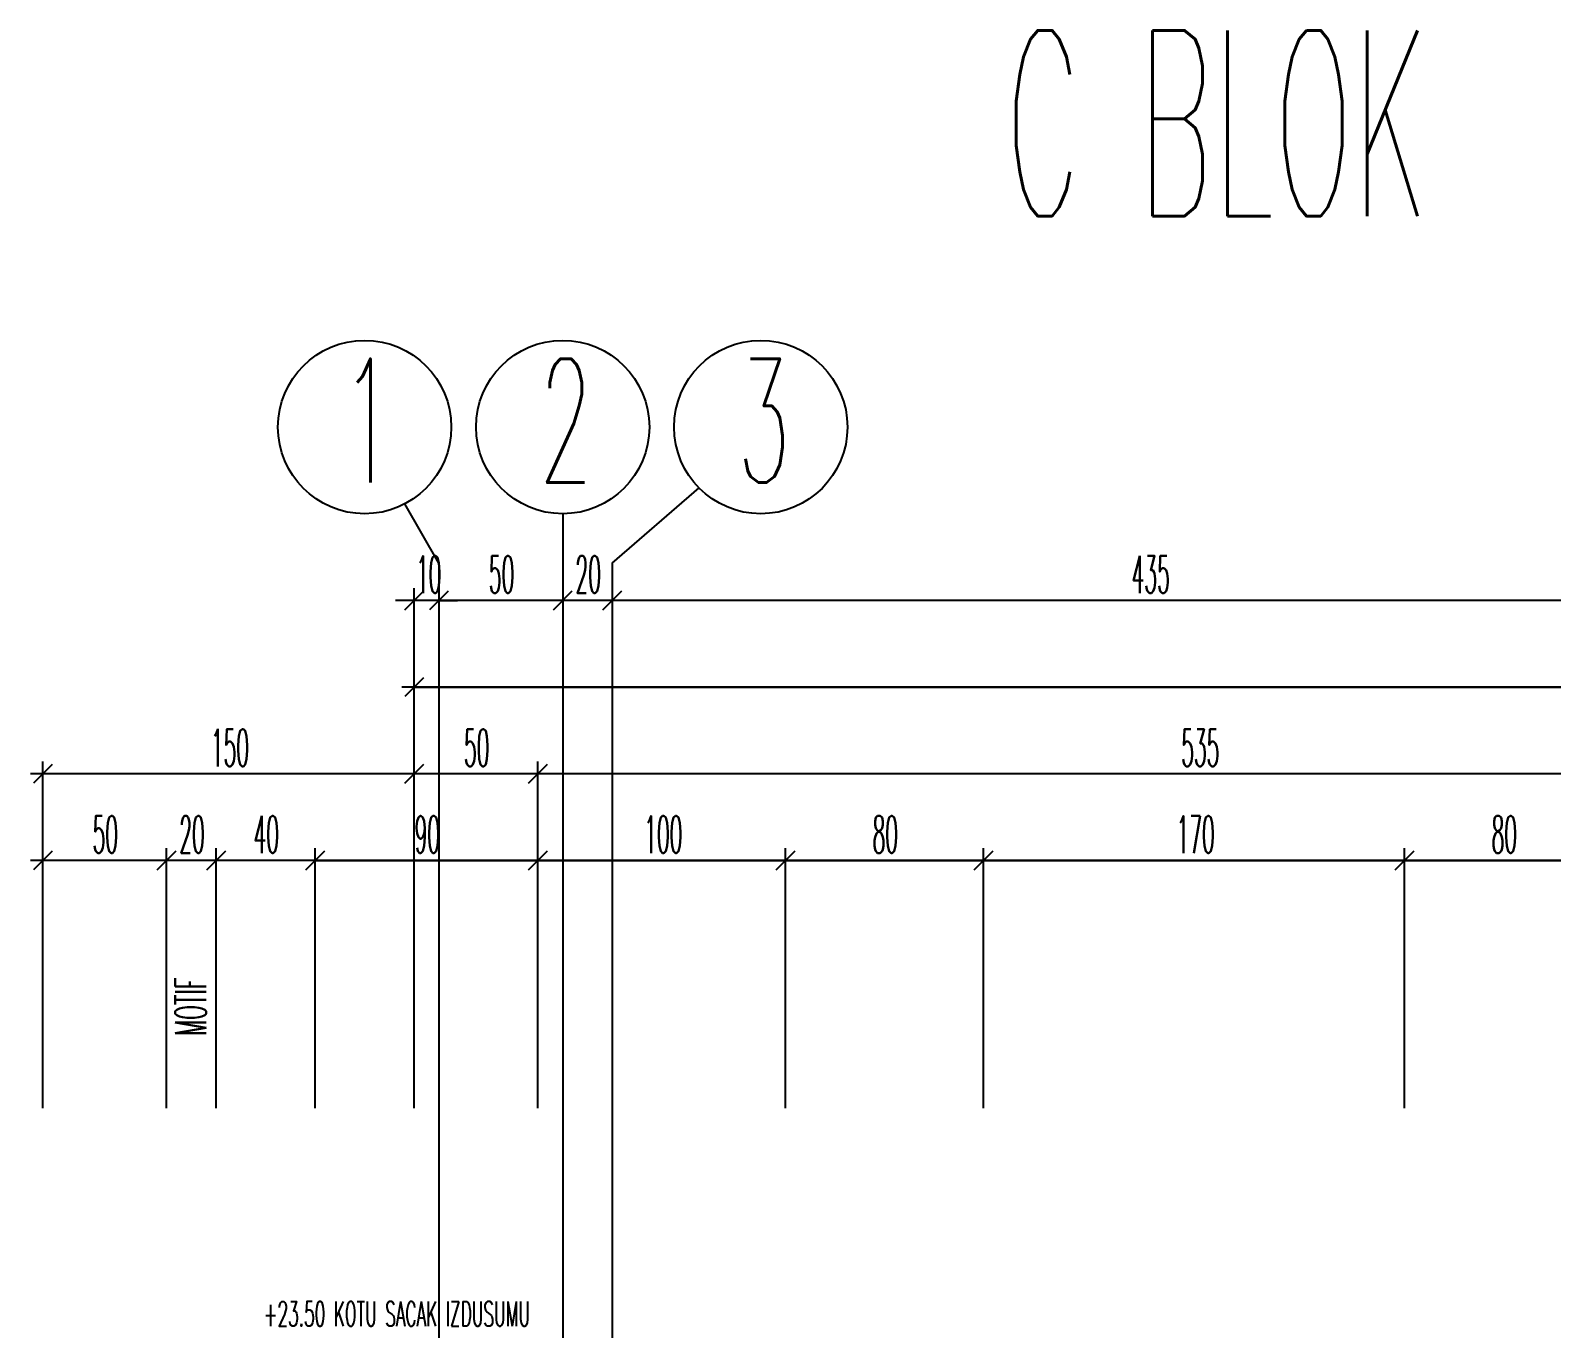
# Model space of a CAD drawing. Extents: x 78 to 306, y -397 to 18.
# Drawn here: x 276.1981 to 276.321, y -396.4174 to -396.3125 of the extents above; entities that cross this region are included whole.
import ezdxf

# ---------------------------------------------------------------- set-up
doc = ezdxf.new("R2010")
doc.units = 0
doc.header["$LTSCALE"] = 0.5
doc.header["$MEASUREMENT"] = 0
doc.linetypes.add('DASHDOT2', pattern=[0.5, 0.25, -0.125, 0, -0.125])
doc.layers.get('0').update_dxf_attribs({"linetype": 'CONTINUOUS'})
for name, color, linetype in [('AKS', 5, 'DASHDOT2'), ('KAPI', 1, 'CONTINUOUS'), ('KOLON', 4, 'CONTINUOUS'), ('OLCU', 31, 'CONTINUOUS'), ('TEFRIS', 11, 'CONTINUOUS')]:
    doc.layers.add(name, color=color, linetype=linetype)
doc.styles.add('ICMEKAN', font='romans.shx', dxfattribs={"width": 0.55, "height": 0.2})
doc.styles.add('OLCU', font='romans.shx', dxfattribs={"width": 0.6, "height": 0.125})
doc.styles.add('OLCUIC', font='ROMANS.SHX', dxfattribs={"width": 0.4, "height": 0.15})

msp = doc.modelspace()

# ---------------------------------------------------------------- linework, layer by layer
at = {"color": 0, "linetype": 'ByBlock'}
for p, q in [((276.22839, -396.35931), (276.22989, -396.35781)), ((276.23189, -396.35781), (276.23039, -396.35931)), ((276.23189, -396.35781), (276.23039, -396.35931)), ((276.24039, -396.35931), (276.24189, -396.35781)), ((276.24189, -396.35781), (276.24039, -396.35931)), ((276.24439, -396.35931), (276.24589, -396.35781)), ((276.24589, -396.35781), (276.24439, -396.35931)), ((276.22989, -396.36481), (276.22839, -396.36631)), ((276.19989, -396.37181), (276.19839, -396.37331)), ((276.22989, -396.37181), (276.22839, -396.37331)), ((276.22839, -396.37331), (276.22989, -396.37181)), ((276.23839, -396.37331), (276.23989, -396.37181)), ((276.23989, -396.37181), (276.23839, -396.37331)), ((276.19989, -396.37881), (276.19839, -396.38031)), ((276.20839, -396.38031), (276.20989, -396.37881)), ((276.20989, -396.37881), (276.20839, -396.38031)), ((276.21239, -396.38031), (276.21389, -396.37881)), ((276.21389, -396.37881), (276.21239, -396.38031)), ((276.22039, -396.38031), (276.22189, -396.37881)), ((276.22189, -396.37881), (276.22039, -396.38031)), ((276.23989, -396.37881), (276.23839, -396.38031)), ((276.23839, -396.38031), (276.23989, -396.37881)), ((276.25989, -396.37881), (276.25839, -396.38031)), ((276.25839, -396.38031), (276.25989, -396.37881)), ((276.27589, -396.37881), (276.27439, -396.38031)), ((276.27439, -396.38031), (276.27589, -396.37881)), ((276.30989, -396.37881), (276.30839, -396.38031)), ((276.30839, -396.38031), (276.30989, -396.37881))]:
    msp.add_line(p, q, dxfattribs=at)
at = {"layer": 'AKS'}
for p, q in [((276.24514, -396.35556), (276.25215, -396.34947)), ((276.23114, -396.35556), (276.2284, -396.35076)), ((276.24114, -396.35156), (276.24114, -396.83956)), ((276.23114, -396.35556), (276.23114, -396.83556)), ((276.24514, -396.35556), (276.24514, -396.83556))]:
    msp.add_line(p, q, dxfattribs=at)
at = {"layer": 'OLCU', "ltscale": 1.4}
for p, q in [((276.22914, -396.39956), (276.22914, -396.35756)), ((276.22914, -396.35856), (276.22764, -396.35856)), ((276.42314, -396.35856), (276.22814, -396.35856)), ((276.23114, -396.35856), (276.23264, -396.35856)), ((276.24114, -396.35856), (276.23114, -396.35856)), ((276.24514, -396.35856), (276.24114, -396.35856)), ((276.33214, -396.35856), (276.24514, -396.35856)), ((276.42314, -396.36556), (276.22814, -396.36556)), ((276.22914, -396.36556), (276.61714, -396.36556)), ((276.42314, -396.37256), (276.19814, -396.37256)), ((276.19914, -396.39956), (276.19914, -396.37156)), ((276.22914, -396.37256), (276.19914, -396.37256)), ((276.23914, -396.37256), (276.22914, -396.37256)), ((276.23914, -396.39956), (276.23914, -396.37156)), ((276.34614, -396.37256), (276.23914, -396.37256)), ((276.20914, -396.39956), (276.20914, -396.37856)), ((276.21314, -396.39956), (276.21314, -396.37856)), ((276.22114, -396.39956), (276.22114, -396.37856)), ((276.25914, -396.39956), (276.25914, -396.37856)), ((276.27514, -396.39956), (276.27514, -396.37856)), ((276.30914, -396.39956), (276.30914, -396.37856)), ((276.42314, -396.37956), (276.19814, -396.37956)), ((276.20914, -396.37956), (276.19914, -396.37956)), ((276.21314, -396.37956), (276.20914, -396.37956)), ((276.22114, -396.37956), (276.21314, -396.37956)), ((276.22114, -396.37956), (276.23914, -396.37956)), ((276.23914, -396.37956), (276.25914, -396.37956)), ((276.25914, -396.37956), (276.27514, -396.37956)), ((276.27514, -396.37956), (276.30914, -396.37956)), ((276.30914, -396.37956), (276.32514, -396.37956))]:
    msp.add_line(p, q, dxfattribs=at)
at = {"layer": 'TEFRIS'}
for centre in [(276.22514, -396.34456), (276.24114, -396.34456), (276.25714, -396.34456)]:
    msp.add_circle(centre, 0.007, dxfattribs=at)

# ---------------------------------------------------------------- texts
at = {"layer": 'KAPI', "style": 'OLCU', "width": 0.5}
msp.add_text('MOTIF', height=0.0025, rotation=90, dxfattribs=at).set_placement((276.21234, -396.39372))
at = {"layer": 'KAPI', "linetype": 'Continuous', "style": 'ICMEKAN', "width": 0.5}
msp.add_text('+23.50 KOTU SACAK IZDUSUMU', height=0.002, dxfattribs=at).set_placement((276.21699, -396.41718))
at = {"layer": 'KOLON', "style": 'OLCU'}
for s, height, width, p in [('C BLOK', 0.015, 0.45, (276.27691, -396.32752)), ('1', 0.01, 0.5, (276.22325, -396.34904)), ('2', 0.01, 0.5, (276.23925, -396.34904)), ('3', 0.01, 0.5, (276.25525, -396.34904))]:
    msp.add_text(s, height=height, dxfattribs=dict(at, width=width)).set_placement(p)
at = {"layer": 'OLCU', "style": 'OLCUIC', "width": 0.4}
for s, p in [('10', (276.22929, -396.35796)), ('50', (276.23517, -396.35796)), ('20', (276.24217, -396.35796)), ('435', (276.2871, -396.35796)), ('150', (276.21272, -396.37196)), ('50', (276.23317, -396.37196)), ('535', (276.2911, -396.37196)), ('50', (276.20317, -396.37896)), ('20', (276.21017, -396.37896)), ('40', (276.21617, -396.37896)), ('90', (276.22917, -396.37896)), ('100', (276.24772, -396.37896)), ('80', (276.26617, -396.37896)), ('170', (276.29072, -396.37896)), ('80', (276.31617, -396.37896))]:
    msp.add_text(s, height=0.003, dxfattribs=at).set_placement(p)

doc.saveas('drawing.dxf')
